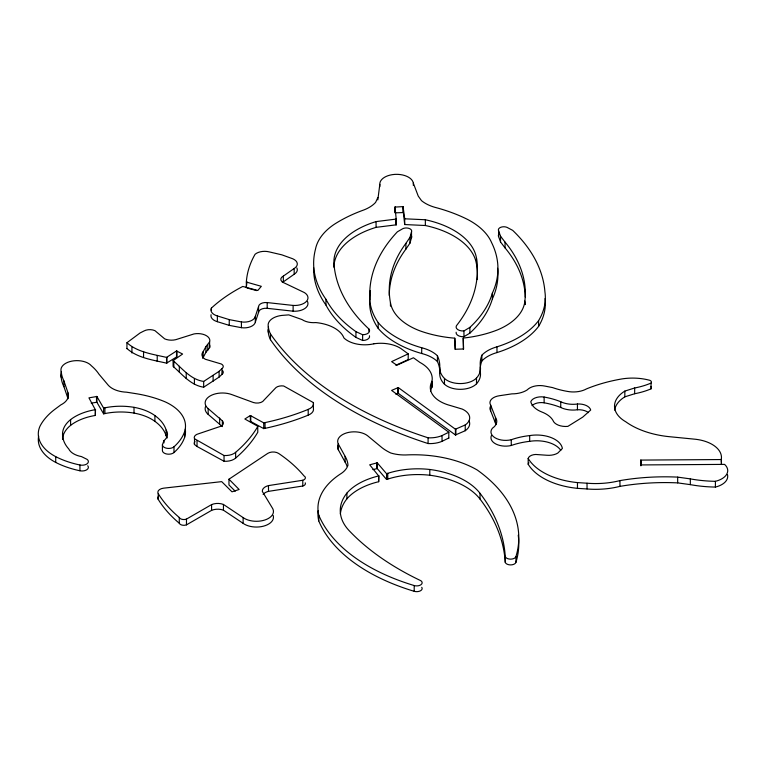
<?xml version="1.0" encoding="UTF-8"?>
<svg xmlns="http://www.w3.org/2000/svg" width="766" height="766" viewBox="0 0 766 766"><rect width="100%" height="100%" fill="white"/><g stroke="black" fill="none" stroke-linecap="round" stroke-linejoin="round"><path stroke-width="1.15" d="M518.237 535.223A186.827 107.862 0 0 1 515.958 562.301A5.439 3.141 0 0 1 510.663 564.906A5.439 3.141 0 0 1 505.263 562.368A296.988 171.46 0 0 0 480.014 499.068A72.368 41.776 0 0 0 429.803 475.236A61.874 35.724 0 0 0 387.759 479.085L386.562 479.478L386.562 473.723L377.245 462.827L369.7 464.809L378.682 475.945A61.864 35.715 0 0 0 346.893 493.113L346.893 498.867A72.368 41.776 0 0 0 340.363 514.063M202.569 358.277A11.164 6.444 0 0 1 203.153 357.492L205.93 352.293L209.606 347.668L209.606 341.914A12.074 6.971 0 0 0 194.028 333.928L177.827 339.022A11.164 6.444 0 0 1 164.69 338.869L154.962 330.673A8.359 4.826 0 0 0 143.989 330.979L140.073 332.961L126.955 342.718C137.277 352.207 153.095 354.275 166.548 357.396L176.525 350.962L182.595 354.026L173.097 360.623L173.097 366.378C182.432 374.459 190.677 385.288 203.67 387.203L219.105 377.083L221.968 374.344A5.745 3.323 0 0 0 222.533 370.62M176.946 350.981L176.946 356.736L166.548 363.151C153.095 360.03 137.277 357.961 126.955 348.482M377.83 199.888L379.812 184.405A16.795 9.699 0 0 1 394.327 174.428L395.706 174.351A16.795 9.699 0 0 1 413.324 183.151L418.236 196.077L421.501 200.654A35.686 20.605 0 0 0 436.84 207.835A135.142 78.017 0 0 1 467.748 219.526A79.693 46.008 0 0 1 491.59 242.602A163.79 94.563 0 0 1 492.394 293.072L492.394 298.826A163.934 94.649 0 0 1 469.884 333.133L463.947 336.695A6.904 3.983 0 0 1 456.143 332.233M496.234 424.536A18.317 10.571 0 0 0 495.468 423.177L490.642 410.825L490.642 405.07A12.428 7.172 0 0 1 499.403 395.735L511.86 393.868A20.194 11.653 0 0 0 527.209 389.904A14.401 8.311 0 0 1 544.827 386.074L552.583 387.596A64.488 37.237 0 0 0 567.357 391.388A18.767 10.829 0 0 0 586.488 388.898A119.132 68.777 0 0 1 621.609 378.978A40.177 23.2 0 0 1 649.846 380.329A3.782 2.183 0 0 1 651.023 383.086A57.354 33.12 0 0 1 634.669 387.979L624.836 391.091A38.166 22.032 0 0 0 625.803 421.798A71.248 41.134 0 0 0 669.704 436.725L693.9 439.1A32.182 18.585 0 0 1 721.39 458.767L721.266 459.552L640.912 460.088L640.577 464.847M167.199 437.97A19.207 11.088 0 0 0 166.145 435.854A55.181 31.856 0 0 0 154.904 421.338A42.695 24.646 0 0 0 134.012 413.085A47.013 27.145 0 0 0 104.913 413.573L103.621 413.851L103.621 408.087L96.88 396.491L88.942 397.86L95.31 409.686A47.032 27.155 0 0 0 70.606 419.605A42.685 24.646 0 0 0 62.563 433.46L62.553 439.224A42.685 24.646 0 0 1 70.606 425.369L70.606 419.605M389.262 295.456A204.196 117.897 0 0 1 405.903 249.122L409.982 243.109L409.982 237.345L411.514 231.897A5.429 3.131 0 0 0 409.197 228.469A5.429 3.131 0 0 0 402.839 228.661L397.41 231.782A226.296 130.651 0 0 0 369.739 293.981L369.739 299.736A120.664 69.668 0 0 0 378.193 328.355A94.831 54.75 0 0 0 421.702 353.509A34.288 19.801 0 0 1 437.424 361.533A68.251 39.401 0 0 1 439.741 373.186A35.858 20.701 0 0 0 444.471 384.206A18.528 10.695 0 0 0 476.5 383.814A35.839 20.692 0 0 0 480.406 372.688A68.241 39.401 0 0 1 481.862 360.987L481.862 355.223A34.298 19.801 0 0 1 496.971 346.826A94.84 54.75 0 0 0 538.594 320.619A120.693 69.677 0 0 0 544.923 291.827A226.305 130.651 0 0 0 512.684 230.365L507.035 227.378A5.429 3.141 0 0 0 500.667 227.339A5.429 3.141 0 0 0 498.609 230.825L498.609 236.579L500.543 241.989L505.062 247.906A204.187 117.887 0 0 1 525.275 297.036M409.982 243.109L411.514 237.651L411.514 231.897M211.062 314.721A11.5 6.635 0 0 0 217.372 321.691L229.235 325.368L241.424 327.685A11.241 6.492 0 0 0 255.337 322.103L255.337 316.348L258.535 306.668A7.306 4.223 0 0 1 267.19 302.57L293.119 305.433A13.29 7.679 0 0 0 306.534 301.297A13.29 7.679 0 0 0 304.447 292.602L283.43 282.568A7.306 4.223 0 0 1 283.343 276.105L294.173 268.493A11.241 6.492 0 0 0 292.708 258.755L281.831 254.829L269.335 251.918A11.5 6.635 0 0 0 255.088 254.274A173.767 100.317 0 0 0 246.346 282.051L246.346 287.805A173.767 100.317 0 0 1 247.035 281.926M255.337 322.103L258.535 312.423L258.535 306.668M185.305 429.142A53.266 30.755 0 0 1 184.587 437.463A74.742 43.145 0 0 1 173.987 452.543A6.291 3.629 0 0 1 166.902 454.046A6.291 3.629 0 0 1 162.411 450.542L162.411 444.787L163.981 440.603A19.207 11.088 0 0 0 166.145 430.099A55.181 31.856 0 0 0 154.904 415.574A42.695 24.646 0 0 0 134.012 407.33A47.013 27.145 0 0 0 104.913 407.809L103.621 408.087M377.83 197.59L375.618 202.368A35.696 20.605 0 0 1 362.002 210.631A135.18 78.046 0 0 0 333.966 224.524A79.693 46.008 0 0 0 315.487 249.189A163.78 94.563 0 0 0 325.952 299.295L325.952 305.05A163.934 94.649 0 0 0 355.941 337.394L362.624 340.487A6.904 3.993 0 0 0 369.471 335.738M203.153 357.492L203.153 351.738L205.93 346.538L209.606 341.914M477.285 279.561A232.864 134.443 0 0 0 476.529 264.251A78.716 45.453 0 0 0 425.35 225.51L404.707 224.553L404.707 218.798L403.079 206.619L394.978 207.079L396.214 219.076L376.068 221.594A78.716 45.443 0 0 0 333.966 263.83L333.966 267.277M396.3 218.932L396.214 224.831L376.068 227.349A78.716 45.443 0 0 0 333.919 266.558M390.449 306.122L390.449 302.666A204.196 117.897 0 0 1 405.903 243.368L409.982 237.345M173.097 360.623C182.432 368.695 190.677 379.534 203.67 381.439L219.105 371.328L221.968 368.59A5.745 3.323 0 0 0 221.336 364.003L205.231 359.225A11.164 6.444 0 0 1 203.153 351.738M373.837 343.8A24.253 14.008 0 0 1 343.924 337.95A34.527 19.935 0 0 0 315.841 322.582A15.234 8.799 0 0 1 302.053 319.585L288.772 314.874L281.955 315.41A17.024 9.834 0 0 0 268.33 326.584L268.33 332.339A54.108 31.243 0 0 0 270.484 339.721A356.63 205.901 0 0 0 428.089 443.552A20.203 11.662 0 0 0 442.039 441.34L448.828 437.98M282.328 282.472A7.306 4.223 0 0 1 283.343 281.859L294.173 274.247A11.241 6.492 0 0 0 296.873 267.937M235.219 491.207L228.967 484.964L228.967 479.2L267.717 453.405A7.22 4.165 0 0 1 278.642 453.434A177.913 102.711 0 0 1 303.939 475.849A4.701 2.71 0 0 1 302.781 480.253L302.781 486.017L268.493 491.36A10.197 5.889 0 0 0 263.14 494.443M463.947 336.695L463.947 330.941L469.884 327.379A163.934 94.649 0 0 0 492.394 293.072M250.338 415.526L244.852 419.002L257.721 426.25L257.797 432.215A185.123 106.886 0 0 1 235.631 458.087A12.055 6.961 0 0 1 224.036 461.256L197.034 446.492L194.516 444.519L194.516 438.755A7.239 4.175 0 0 1 198.653 433.738L218.578 427.007A7.239 4.184 0 0 0 222.379 420.86L208.17 408.613A17.273 9.977 0 0 1 210.047 396.003A17.273 9.977 0 0 1 231.839 394.605L253.383 402.514A7.239 4.175 0 0 0 263.944 400.168L275.099 388.496A7.229 4.175 0 0 1 283.698 385.997L313.409 402.619L313.409 408.383A12.065 6.961 0 0 1 308.21 415.143A185.104 106.867 0 0 1 265.036 428.347L263.743 428.615L250.338 421.29L250.338 415.526L263.743 422.861L265.036 422.593A185.104 106.867 0 0 0 308.21 409.389A12.065 6.961 0 0 0 313.409 402.619M228.967 479.2L239.126 489.484L231.993 491.829L221.69 481.632L163.646 488.162A7.229 4.175 0 0 0 158.236 493.649A177.865 102.692 0 0 0 179.282 517.481A4.701 2.719 0 0 0 186.473 519.099L211.588 504.603A10.197 5.889 0 0 1 223.452 504.449L243.119 517.586A17.015 9.824 0 0 0 264.959 519.97A17.015 9.824 0 0 0 272.265 507.858L262.345 491.456A10.197 5.889 0 0 1 268.493 485.596L302.781 480.263M158.179 496.703A7.229 4.175 0 0 0 158.236 499.413A177.865 102.692 0 0 0 179.282 523.235A4.701 2.719 0 0 0 186.473 524.863L211.588 510.367A10.197 5.889 0 0 1 223.452 510.204L243.119 523.341A17.015 9.824 0 0 0 263.466 526.175A17.015 9.824 0 0 0 273.194 515.489M346.893 498.867A61.864 35.715 0 0 1 378.682 481.709L378.854 475.676M395.84 365.258L408.201 359.618L408.201 353.863L391.627 361.629L396.874 365.219L413.439 357.76L419.902 362.414A38.463 22.204 0 0 1 431.909 381.573A34.183 19.734 0 0 0 450.255 405.501L462.233 409.082A19.227 11.097 0 0 1 465.23 424.967L465.23 430.731L455.425 434.964L398.263 393.312L395.802 394.193M465.23 424.967L455.425 429.209L398.263 387.558L391.608 390.411L448.828 432.225L442.039 435.576A20.203 11.662 0 0 1 428.089 437.798A356.63 205.901 0 0 1 270.484 333.966A54.108 31.243 0 0 1 268.33 326.584M70.606 425.369A47.032 27.155 0 0 1 95.31 415.45L95.53 409.437M386.562 473.723L387.759 473.321A61.874 35.724 0 0 1 429.803 469.481A72.368 41.776 0 0 1 480.014 493.314A296.988 171.46 0 0 1 505.263 556.614L505.263 562.368M614.648 410.107A38.166 22.032 0 0 1 624.836 396.845L634.669 393.734A57.354 33.12 0 0 0 651.023 388.85L651.023 383.086M372.86 469.615L377.245 468.581L386.562 479.478M404.707 224.553L403.366 212.565L394.978 212.833L394.978 207.079M91.231 403.136L96.88 402.246L103.621 413.851M404.707 218.798L425.35 219.756A78.716 45.453 0 0 1 476.529 258.496L476.529 264.251M727.441 474.47A20.127 11.614 0 0 1 715.406 487.071A91.556 52.864 0 0 1 690.329 484.639L677.671 482.886A157.03 90.656 0 0 0 619.953 486.372A60.476 34.92 0 0 1 587.034 488.967L577.459 488.344A63.406 36.605 0 0 1 528.186 464.234L528.186 458.48A63.406 36.605 0 0 0 577.459 482.59L587.034 483.212A60.476 34.92 0 0 0 619.953 480.608A157.03 90.656 0 0 1 677.671 477.122L690.329 478.884A91.556 52.864 0 0 0 715.406 481.316A20.127 11.614 0 0 0 724.588 464.387L640.931 464.933L640.577 460.242M498.609 230.825L500.543 236.234L505.062 242.152A204.187 117.887 0 0 1 524.873 301.019A65.886 38.032 0 0 1 497.68 329.82A89.392 51.609 0 0 1 463.21 338.074L463.602 348.98L455.473 349.239L454.793 338.179L453.434 338.065A89.392 51.609 0 0 1 419.749 330.778A65.886 38.041 0 0 1 390.449 302.666M258.535 312.423A7.306 4.223 0 0 1 267.19 308.325L293.119 311.188A13.29 7.679 0 0 0 307.444 301.411M246.346 282.051L261.321 286.321L257.816 290.467L242.774 286.446L241.75 286.982A173.729 100.308 0 0 0 211.397 308.104A11.5 6.635 0 0 0 217.372 315.937L229.235 319.614L241.424 321.931A11.241 6.492 0 0 0 255.337 316.348M247.485 288.121L256.639 290.601M325.952 299.295A163.934 94.649 0 0 0 355.941 331.64L362.624 334.732L362.624 340.487M194.516 438.755L224.036 455.502A12.055 6.961 0 0 0 235.631 452.333A185.123 106.886 0 0 0 257.797 426.451M408.201 353.863L400.877 348.511A26.81 15.483 0 0 0 373.837 343.8M205.661 406.267A17.273 9.977 0 0 0 208.17 414.368L222.379 426.614L222.379 420.86M515.958 562.301L515.958 556.547A186.827 107.862 0 0 0 477.218 469.989A89.402 51.619 0 0 0 408.173 454.86A29.97 17.302 0 0 1 390.784 453.012A51.255 29.596 0 0 1 380.338 446.31L367.412 435.615A16.546 9.556 0 0 0 346.893 432.819A16.546 9.556 0 0 0 338.266 443.926L345.112 456.345A51.265 29.596 0 0 1 347.965 465.211A29.979 17.312 0 0 1 339.941 474.307A89.421 51.628 0 0 0 318.752 515.154L318.752 520.909A186.827 107.862 0 0 0 414.205 591.304A5.439 3.141 0 0 0 420.381 590.835A5.439 3.141 0 0 0 421.74 587.321M338.218 444.711A16.546 9.556 0 0 0 338.266 449.68L345.112 462.109A51.265 29.596 0 0 1 347.132 466.475M61.223 371.692A70.874 40.914 0 0 0 63.932 380.951L68.05 392.977L68.05 398.732L63.932 386.706A70.874 40.914 0 0 1 61.223 377.447L61.223 371.692A16.076 9.278 0 0 1 71.889 361.121A16.076 9.278 0 0 1 91.441 365.842A70.817 40.885 0 0 1 98.958 374.172L108.236 385.193A22.128 12.773 0 0 0 126.486 392.182L135.314 393.561A90.091 52.011 0 0 1 165.312 401.92A53.266 30.755 0 0 1 184.587 431.708L184.587 437.463M490.642 405.07L495.468 417.422L495.468 423.177M395.639 218.76L396.3 224.687M454.994 349.373L454.793 338.179M463.401 349.286L463.21 338.074M721.39 458.767L721.39 464.522A32.182 18.585 0 0 0 721.17 460.739M715.406 481.316L715.406 487.071M690.329 478.884L690.329 484.639M677.671 477.122L677.671 482.886M640.912 460.088L640.912 465.843M634.669 387.979L634.669 393.734M624.836 391.091L624.836 396.845M619.953 480.608L619.953 486.372M587.034 483.212L587.034 488.967M577.44 404.008A12.151 7.009 0 0 1 590.691 410.04L582.744 417.116L567.845 426.384A13.012 7.507 0 0 1 553.617 421.712A28.342 16.364 0 0 0 541.648 411.926A25.632 14.803 0 0 1 530.79 401.729A10.695 6.176 0 0 1 544.128 397.047A59.068 34.106 0 0 1 560.75 401.729A18.987 10.963 0 0 0 568.631 404.017L569.875 404.161A18.987 10.963 0 0 0 577.44 404.008L577.44 409.762A12.151 7.009 0 0 1 588.508 412.644M577.459 482.59L577.459 488.344M560.75 401.729L560.75 407.483A18.987 10.963 0 0 0 568.631 409.772L569.875 409.915A18.987 10.963 0 0 0 577.44 409.762M544.128 397.037L544.128 402.801A59.068 34.106 0 0 1 560.75 407.483M538.594 320.619L538.594 326.383A94.84 54.75 0 0 1 496.971 352.58A34.298 19.801 0 0 0 481.862 360.987M495.468 417.422A18.317 10.571 0 0 1 492.471 428.175A14.659 8.464 0 0 0 494.922 437.712A14.659 8.464 0 0 0 511.257 439.732A55.181 31.856 0 0 1 529.689 435.586L529.689 441.34A25.824 14.908 0 0 1 560.789 450.322M524.873 301.019L524.873 304.466M511.257 439.732L511.257 445.496A14.659 8.464 0 0 1 495.956 444.05A14.659 8.464 0 0 1 491.456 435.49M505.062 242.152L505.062 247.906M500.543 236.234L500.543 241.989M496.971 346.826L496.971 352.58M481.862 355.223A68.241 39.401 0 0 0 480.406 366.924L480.406 372.688M480.014 493.314L480.014 499.068M480.406 366.924A35.839 20.692 0 0 1 476.5 378.05L476.5 383.814M469.884 327.379L469.884 333.133M455.894 429.238L455.894 434.992M455.425 429.209L455.425 434.964M448.828 432.225L448.78 438.257M369.739 293.981A120.664 69.668 0 0 0 378.193 322.601A94.831 54.75 0 0 0 421.702 347.754A34.288 19.801 0 0 1 437.424 355.769A68.251 39.401 0 0 1 439.741 367.431A35.858 20.701 0 0 0 444.471 378.442L444.471 384.206M442.039 435.576L442.039 441.34M439.741 367.431L439.741 373.186M437.424 355.769L437.424 361.533M431.909 381.573L431.909 387.328A34.183 19.734 0 0 0 430.511 391.139M429.803 469.481L429.803 475.236M428.089 437.798L428.089 443.552M425.35 219.756L425.35 225.51M421.702 347.754L421.702 353.509M318.752 515.154A186.827 107.862 0 0 0 414.205 585.55L414.205 591.304M413.324 183.151L413.324 185.449M405.903 243.368L405.903 249.122M403.366 206.801L403.366 212.565M403.079 206.619L403.079 212.383M398.263 387.558L398.263 393.312M397.841 387.5L397.841 393.264M396.012 219.143L396.012 224.898M395.285 206.906L395.285 212.67M387.759 473.321L387.759 479.085M379.812 184.405L379.812 186.703M378.682 475.945L378.682 481.709M378.193 322.601L378.193 328.355M377.245 462.827L377.245 468.581M376.853 462.721L376.853 468.476M376.068 221.594L376.068 227.349M333.966 263.83A232.874 134.452 0 0 0 368.896 328.987L368.896 331.285M355.941 331.64L355.941 337.394M345.112 456.345L345.112 462.109M338.266 443.926L338.266 449.68M308.21 409.389L308.21 415.143M294.173 268.493L294.173 274.247M293.119 305.433L293.119 311.188M283.343 276.105L283.343 281.859M270.484 333.966L270.484 339.721M268.493 485.596L268.493 491.36M267.19 302.57L267.19 308.325M265.036 422.593L265.036 428.347M263.743 422.861L263.743 428.615M250.769 415.555L250.769 421.31M243.119 517.586L243.119 523.341M241.424 321.931L241.424 327.685M235.631 452.333L235.631 458.087M229.235 319.614L229.235 325.368M224.036 455.502L224.036 461.256M223.452 504.449L223.452 510.204M221.968 368.59L221.968 374.344M219.66 417.997L219.66 423.751M219.105 371.328L219.105 377.083M217.372 315.937L217.372 321.691M213.12 375.436L213.12 381.2M211.588 504.603L211.588 510.367M211.397 308.104L211.397 310.402M208.17 408.613L208.17 414.368M207.787 344.537L207.787 350.292M205.93 346.538L205.93 352.293M203.67 381.439L203.67 387.203M197.034 440.728L197.034 446.492M194.411 378.634L194.411 384.388M186.473 519.109L186.473 524.863M186.224 372.86L186.224 378.615M179.321 366.272L179.321 372.037M179.282 517.481L179.282 523.235M176.525 350.962L176.525 356.717M184.587 431.708A74.742 43.145 0 0 1 173.987 446.789L173.987 452.543M173.834 361.293L173.834 367.048M166.902 357.339L166.902 363.094M166.548 357.396L166.548 363.151M166.145 430.099L166.145 435.854M163.981 440.603L163.981 442.911M158.236 493.649L158.236 499.413M157.221 355.74L157.221 361.495M154.904 415.574L154.904 421.338M143.558 351.422L143.558 357.176M134.012 407.33L134.012 413.085M131.924 347.247L131.924 353.002M126.955 342.718L126.936 348.702M104.913 407.809L104.913 413.573M96.88 396.491L96.88 402.246M96.516 396.357L96.516 402.112M95.31 409.686L95.31 415.45M68.05 392.977A22.137 12.783 0 0 1 60.801 404.908L55.19 409.082A90.101 52.021 0 0 0 39.995 426.193A53.275 30.755 0 0 0 55.727 456.66A74.733 43.145 0 0 0 79.942 465L79.942 470.764A6.291 3.639 0 0 0 86.769 469.769A6.291 3.639 0 0 0 87.736 465.747M63.932 380.951L63.932 386.706M55.727 456.66L55.727 462.425A74.733 43.145 0 0 0 79.942 470.764M318.752 520.909A89.421 51.628 0 0 1 318.11 510.788M431.842 381.296A38.463 22.204 0 0 1 431.909 387.328M469.127 420.955A19.227 11.097 0 0 1 465.23 430.731M268.33 332.339A17.024 9.834 0 0 1 268.397 329.074M528.176 464.234A8.081 4.663 0 0 1 528.971 462.779M511.257 445.496A55.181 31.856 0 0 1 529.689 441.34M490.642 410.825A12.428 7.172 0 0 1 490.623 406.143M650.736 386.61A3.782 2.183 0 0 1 651.023 388.85M532.044 405.607A10.695 6.176 0 0 1 544.128 402.801M497.584 268.244A163.79 94.563 0 0 1 492.394 298.826M325.952 305.05A163.78 94.563 0 0 1 313.658 267.669M525.227 302.446A204.187 117.887 0 0 1 525.083 304.609M498.609 236.579A5.429 3.141 0 0 1 499.02 234.176M545.057 298.558A120.693 69.677 0 0 1 538.594 326.383M369.739 299.736A226.296 130.651 0 0 1 370.361 290.477M410.93 235.258A5.429 3.131 0 0 1 411.514 237.651M194.516 444.519A7.239 4.175 0 0 1 194.928 441.551M55.727 462.425A53.275 30.755 0 0 1 38.664 436.055M61.223 377.447A16.076 9.278 0 0 1 61.539 373.147M305.222 482.819A4.701 2.71 0 0 1 302.781 486.017M209.578 344.882A12.074 6.971 0 0 1 209.606 347.668M173.987 446.789A6.291 3.629 0 0 1 166.902 448.292A6.291 3.629 0 0 1 162.411 444.787M79.942 465A6.291 3.639 0 0 0 87.161 463.736A6.291 3.639 0 0 0 87.085 459.37L81.464 456.584A19.207 11.088 0 0 1 68.758 448.962A55.2 31.866 0 0 1 62.563 433.46M368.896 328.987A6.904 3.993 0 0 1 362.624 334.732M476.529 258.496A232.864 134.443 0 0 1 456.45 325.713A6.904 3.983 0 0 0 463.947 330.941M476.5 378.05A18.528 10.695 0 0 1 444.471 378.442M529.689 435.586A25.824 14.908 0 0 1 562.388 448.445L557.811 453.06A12.467 7.2 0 0 1 546.857 455.253L535.779 454.468A8.081 4.663 0 0 0 528.176 458.48M515.958 556.547A5.439 3.141 0 0 1 510.663 559.142A5.439 3.141 0 0 1 505.263 556.614M414.195 585.55A5.439 3.141 0 0 0 420.994 584.697A5.439 3.141 0 0 0 420.793 580.685A297.007 171.479 0 0 1 349.124 530.618A72.368 41.776 0 0 1 346.893 493.103"/></g></svg>
